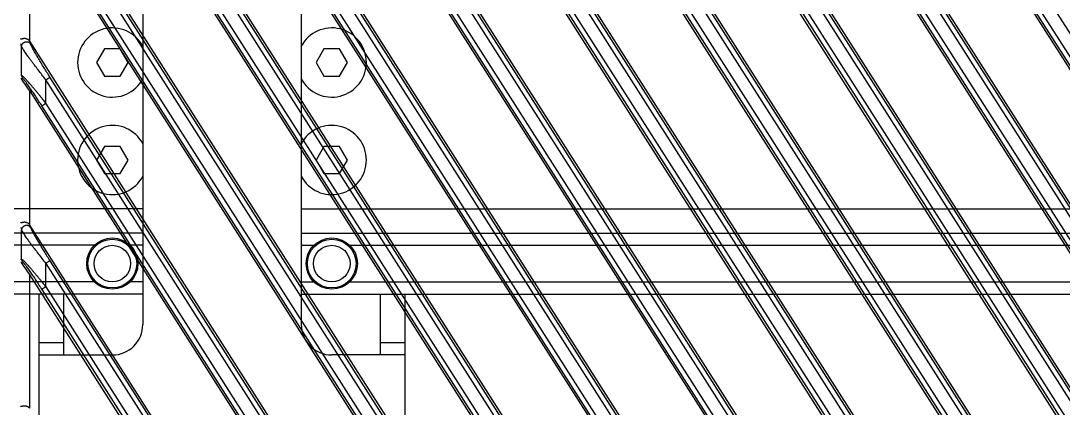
# Model space of a CAD drawing. Header units: millimetres. Extents: x 562 to 17351, y 2396 to 6995.
# Drawn here: x 12738.8 to 12824.3, y 3925.4 to 3957.1 of the extents above; entities that cross this region are included whole.
import ezdxf

# ---------------------------------------------------------------- set-up
doc = ezdxf.new("R2010")
doc.units = ezdxf.units.MM
doc.layers.add('02___PRT_ALL_AXES', color=7, linetype='Continuous')

# ---------------------------------------------------------------- blocks, each defined once
blk = doc.blocks.new('DTGCNV')
at = {"color": 7, "linetype": 'Continuous'}
for p, q in [((12857.049, 4674.749), (12722.979, 4885.195)), ((12721.453, 4884.587), (12853.361, 4677.532)), ((12855.492, 4674.535), (12722.643, 4883.065)), ((12855.828, 4674.749), (12722.979, 4883.279)), ((12846.285, 4677.658), (12721.701, 4873.216)), ((12845.035, 4679.272), (12723.315, 4870.334)), ((12721.453, 4869.511), (12843.757, 4677.532)), ((12844.699, 4679.058), (12722.979, 4870.12)), ((12722.643, 4867.99), (12843.142, 4678.844)), ((12722.979, 4868.204), (12843.478, 4679.058)), ((12717.918, 4859.984), (12834.153, 4677.532)), ((12836.681, 4677.658), (12720.438, 4860.122)), ((12719.178, 4858.354), (12833.538, 4678.844)), ((12719.514, 4858.568), (12833.874, 4679.058)), ((12835.095, 4679.058), (12720.735, 4858.568)), ((12835.431, 4679.272), (12721.071, 4858.782)), ((12827.077, 4677.658), (12717.353, 4849.89)), ((12825.491, 4679.058), (12718.67, 4846.734)), ((12825.827, 4679.272), (12719.006, 4846.948)), ((12717.318, 4845.85), (12824.549, 4677.532)), ((12718.334, 4844.604), (12823.934, 4678.844)), ((12718.67, 4844.818), (12824.27, 4679.058)), ((12817.473, 4677.658), (12717.353, 4834.815)), ((12816.223, 4679.272), (12719.006, 4831.873)), ((12815.887, 4679.058), (12718.67, 4831.658)), ((12717.318, 4830.774), (12814.945, 4677.532)), ((12718.334, 4829.528), (12814.33, 4678.844)), ((12718.67, 4829.742), (12814.666, 4679.058)), ((12810.583, 4673.397), (12717.353, 4819.739)), ((12809.028, 4674.749), (12718.67, 4816.583)), ((12809.364, 4674.963), (12719.006, 4816.797)), ((12717.318, 4815.699), (12807.974, 4673.397)), ((12807.807, 4674.749), (12718.67, 4814.667)), ((12807.471, 4674.535), (12718.334, 4814.453)), ((12800.979, 4673.397), (12721.701, 4797.839)), ((12799.76, 4674.963), (12723.315, 4794.957)), ((12721.453, 4794.134), (12798.37, 4673.397)), ((12799.424, 4674.749), (12722.979, 4794.743)), ((12797.867, 4674.535), (12722.643, 4792.613)), ((12798.203, 4674.749), (12722.979, 4792.827)), ((12791.375, 4673.397), (12721.701, 4782.764)), ((12789.82, 4674.749), (12722.979, 4779.668)), ((12790.156, 4674.963), (12723.315, 4779.882)), ((12721.453, 4779.059), (12788.766, 4673.397)), ((12788.263, 4674.535), (12722.643, 4777.538)), ((12788.599, 4674.749), (12722.979, 4777.752)), ((12781.771, 4673.397), (12721.701, 4767.688)), ((12717.318, 4767.122), (12717.318, 4759.485)), ((12721.029, 4764.649), (12779.162, 4673.397)), ((12780.216, 4674.749), (12722.979, 4764.592)), ((12780.552, 4674.963), (12723.315, 4764.806)), ((12778.659, 4674.535), (12722.643, 4762.462)), ((12778.995, 4674.749), (12722.979, 4762.676)), ((12716.677, 4759.021), (12716.618, 4759.224)), ((12752.356, 4704.494), (12717.353, 4759.438)), ((12717.412, 4759.235), (12717.353, 4759.438)), ((12716.677, 4756.63), (12716.677, 4759.021)), ((12716.677, 4756.63), (12716.618, 4756.612)), ((12718.67, 4756.282), (12719.006, 4756.496)), ((12752.384, 4704.102), (12719.006, 4756.496)), ((12716.631, 4756.384), (12716.74, 4756.415)), ((12718.67, 4754.365), (12718.67, 4756.282)), ((12752.048, 4703.888), (12718.67, 4756.282)), ((12717.318, 4755.397), (12717.318, 4744.409)), ((12717.318, 4755.397), (12749.379, 4705.071)), ((12718.334, 4754.151), (12718.67, 4754.365)), ((12749.758, 4704.825), (12718.334, 4754.151)), ((12750.094, 4705.039), (12718.67, 4754.365)), ((12716.618, 4744.148), (12716.677, 4743.946)), ((12716.677, 4741.554), (12716.677, 4743.946)), ((12744.66, 4701.5), (12717.353, 4744.362)), ((12717.353, 4744.362), (12717.412, 4744.16)), ((12716.618, 4741.537), (12716.677, 4741.554)), ((12716.631, 4741.308), (12716.74, 4741.34)), ((12719.006, 4741.42), (12718.67, 4741.206)), ((12718.67, 4739.29), (12718.67, 4741.206)), ((12718.67, 4741.206), (12744.43, 4700.77)), ((12719.006, 4741.42), (12744.767, 4700.984)), ((12717.318, 4740.322), (12717.318, 4729.334)), ((12759.954, 4673.397), (12717.318, 4740.322)), ((12718.67, 4739.29), (12718.334, 4739.076)), ((12718.334, 4739.076), (12759.451, 4674.535)), ((12718.67, 4739.29), (12759.787, 4674.749))]:
    blk.add_line(p, q, dxfattribs=at)
for centre, start, end in [((12717.079, 4756.63), 180.1282, 212.3718), ((12717.079, 4741.555), 180.12821, 212.37179)]:
    blk.add_arc(centre, 0.402, start, end, dxfattribs=at)
for centre, major_axis, ratio, start_param, end_param in [((12717.02, 4759.213), (-0.117, 0.402), 0.954439, -1.274405, -1.134443), ((12717.318, 4755.283), (-0.698, 1.104), 0.046753, -1.496981, -0.118001), ((12717.02, 4744.138), (-0.117, 0.402), 0.954439, -1.274405, -1.134443), ((12717.318, 4740.208), (-0.698, 1.104), 0.046753, -1.496981, -0.118001)]:
    blk.add_ellipse(centre, major_axis=major_axis, ratio=ratio, start_param=start_param, end_param=end_param, dxfattribs=at)
for points, knots in [([(12717.318, 4759.485), (12717.303, 4759.503), (12717.269, 4759.537), (12717.21, 4759.58), (12717.147, 4759.613), (12717.082, 4759.637), (12717.017, 4759.652), (12716.954, 4759.66), (12716.895, 4759.661), (12716.84, 4759.656), (12716.797, 4759.649), (12716.766, 4759.642), (12716.739, 4759.636), (12716.714, 4759.628), (12716.69, 4759.621), (12716.676, 4759.617), (12716.662, 4759.613), (12716.651, 4759.612), (12716.64, 4759.612), (12716.632, 4759.615), (12716.625, 4759.621), (12716.621, 4759.63), (12716.619, 4759.641), (12716.618, 4759.649), (12716.618, 4759.654)], [0, 0, 0, 0, 0.092092, 0.18383, 0.274482, 0.363041, 0.448376, 0.529457, 0.605459, 0.675766, 0.739913, 0.769539, 0.797439, 0.847676, 0.869774, 0.889641, 0.907107, 0.922074, 0.934647, 0.945489, 0.956057, 0.968087, 0.982675, 1, 1, 1, 1]), ([(12716.677, 4759.021), (12716.678, 4759.042), (12716.682, 4759.083), (12716.699, 4759.142), (12716.725, 4759.198), (12716.76, 4759.25), (12716.803, 4759.297), (12716.853, 4759.336), (12716.909, 4759.367), (12716.968, 4759.389), (12717.031, 4759.403), (12717.095, 4759.406), (12717.158, 4759.4), (12717.219, 4759.384), (12717.276, 4759.359), (12717.329, 4759.326), (12717.375, 4759.284), (12717.4, 4759.252), (12717.412, 4759.235)], [0, 0, 0, 0, 0.061113, 0.122614, 0.184534, 0.246921, 0.309743, 0.372936, 0.436398, 0.5, 0.563602, 0.627064, 0.690257, 0.753079, 0.815466, 0.877386, 0.938887, 1, 1, 1, 1]), ([(12719.006, 4756.496), (12718.923, 4756.625), (12718.76, 4756.883), (12718.519, 4757.271), (12718.323, 4757.592), (12718.17, 4757.846), (12718.059, 4758.033), (12717.951, 4758.216), (12717.847, 4758.395), (12717.748, 4758.568), (12717.657, 4758.733), (12717.586, 4758.864), (12717.535, 4758.963), (12717.501, 4759.03), (12717.471, 4759.092), (12717.446, 4759.147), (12717.428, 4759.188), (12717.418, 4759.217), (12717.414, 4759.229), (12717.412, 4759.235)], [0, 0, 0, 0, 0.145071, 0.289149, 0.431131, 0.500908, 0.569567, 0.636803, 0.702211, 0.76523, 0.825074, 0.880596, 0.906233, 0.930094, 0.951832, 0.971044, 0.987264, 0.994099, 1, 1, 1, 1]), ([(12718.67, 4756.282), (12718.563, 4756.415), (12718.353, 4756.682), (12718.043, 4757.081), (12717.791, 4757.411), (12717.595, 4757.671), (12717.455, 4757.861), (12717.319, 4758.045), (12717.19, 4758.224), (12717.069, 4758.395), (12716.959, 4758.555), (12716.875, 4758.68), (12716.815, 4758.773), (12716.776, 4758.835), (12716.743, 4758.892), (12716.715, 4758.941), (12716.696, 4758.979), (12716.684, 4759.004), (12716.679, 4759.016), (12716.677, 4759.021)], [0, 0, 0, 0, 0.151037, 0.300586, 0.447016, 0.518439, 0.588237, 0.655992, 0.721178, 0.783101, 0.840848, 0.893205, 0.916879, 0.938573, 0.958018, 0.974928, 0.989013, 0.994909, 1, 1, 1, 1]), ([(12718.67, 4754.365), (12718.57, 4754.491), (12718.419, 4754.678), (12718.218, 4754.926), (12718.068, 4755.11), (12717.918, 4755.29), (12717.77, 4755.468), (12717.624, 4755.64), (12717.481, 4755.807), (12717.342, 4755.967), (12717.209, 4756.118), (12717.102, 4756.236), (12717.021, 4756.323), (12716.964, 4756.383), (12716.911, 4756.438), (12716.862, 4756.487), (12716.817, 4756.53), (12716.777, 4756.566), (12716.747, 4756.591), (12716.727, 4756.607), (12716.713, 4756.616), (12716.702, 4756.623), (12716.692, 4756.627), (12716.684, 4756.63), (12716.679, 4756.63), (12716.677, 4756.63)], [0, 0, 0, 0, 0.159125, 0.238223, 0.316727, 0.394381, 0.470878, 0.545834, 0.61877, 0.689065, 0.755896, 0.818173, 0.847169, 0.874456, 0.899785, 0.922889, 0.943475, 0.96125, 0.975933, 0.982041, 0.987297, 0.991693, 0.995234, 0.997964, 1, 1, 1, 1]), ([(12716.618, 4756.382), (12716.618, 4756.383), (12716.618, 4756.385), (12716.619, 4756.386), (12716.62, 4756.388), (12716.622, 4756.388), (12716.624, 4756.388), (12716.626, 4756.387), (12716.628, 4756.386), (12716.63, 4756.385), (12716.631, 4756.384)], [0, 0, 0, 0, 0.134296, 0.239838, 0.325336, 0.408088, 0.50825, 0.637794, 0.80127, 1, 1, 1, 1]), ([(12718.334, 4754.151), (12718.257, 4754.271), (12718.143, 4754.449), (12717.989, 4754.686), (12717.874, 4754.862), (12717.759, 4755.037), (12717.644, 4755.209), (12717.53, 4755.378), (12717.418, 4755.543), (12717.307, 4755.702), (12717.199, 4755.855), (12717.112, 4755.977), (12717.044, 4756.07), (12716.996, 4756.134), (12716.95, 4756.194), (12716.907, 4756.248), (12716.867, 4756.297), (12716.836, 4756.333), (12716.814, 4756.358), (12716.799, 4756.374), (12716.785, 4756.387), (12716.773, 4756.398), (12716.762, 4756.407), (12716.754, 4756.412), (12716.749, 4756.414), (12716.745, 4756.416), (12716.741, 4756.416), (12716.74, 4756.415)], [0, 0, 0, 0, 0.153079, 0.229318, 0.305164, 0.380451, 0.454965, 0.528436, 0.600519, 0.670738, 0.738434, 0.802663, 0.833068, 0.862042, 0.889307, 0.914531, 0.937321, 0.957232, 0.96596, 0.973791, 0.980669, 0.986547, 0.991394, 0.995199, 0.996723, 0.998012, 1, 1, 1, 1]), ([(12717.318, 4744.409), (12717.303, 4744.428), (12717.269, 4744.462), (12717.21, 4744.504), (12717.147, 4744.538), (12717.082, 4744.562), (12717.017, 4744.577), (12716.954, 4744.584), (12716.895, 4744.585), (12716.84, 4744.581), (12716.797, 4744.574), (12716.766, 4744.567), (12716.739, 4744.56), (12716.714, 4744.553), (12716.69, 4744.546), (12716.676, 4744.541), (12716.662, 4744.538), (12716.651, 4744.536), (12716.64, 4744.536), (12716.632, 4744.539), (12716.625, 4744.545), (12716.621, 4744.554), (12716.619, 4744.566), (12716.618, 4744.574), (12716.618, 4744.578)], [0, 0, 0, 0, 0.092092, 0.18383, 0.274482, 0.363041, 0.448376, 0.529457, 0.605459, 0.675766, 0.739913, 0.769539, 0.797439, 0.847676, 0.869774, 0.889641, 0.907107, 0.922074, 0.934647, 0.945489, 0.956057, 0.968087, 0.982675, 1, 1, 1, 1]), ([(12717.412, 4744.16), (12717.4, 4744.177), (12717.375, 4744.209), (12717.329, 4744.25), (12717.276, 4744.284), (12717.219, 4744.309), (12717.158, 4744.324), (12717.095, 4744.331), (12717.031, 4744.327), (12716.968, 4744.314), (12716.909, 4744.292), (12716.853, 4744.26), (12716.803, 4744.221), (12716.76, 4744.175), (12716.725, 4744.123), (12716.699, 4744.067), (12716.682, 4744.007), (12716.678, 4743.966), (12716.677, 4743.946)], [0, 0, 0, 0, 0.061114, 0.122614, 0.184534, 0.246921, 0.309743, 0.372937, 0.436398, 0.5, 0.563602, 0.627063, 0.690257, 0.753079, 0.815466, 0.877386, 0.938886, 1, 1, 1, 1]), ([(12716.677, 4743.946), (12716.679, 4743.94), (12716.684, 4743.929), (12716.696, 4743.903), (12716.715, 4743.866), (12716.743, 4743.816), (12716.776, 4743.76), (12716.815, 4743.698), (12716.875, 4743.605), (12716.959, 4743.479), (12717.069, 4743.319), (12717.19, 4743.149), (12717.319, 4742.97), (12717.455, 4742.785), (12717.595, 4742.596), (12717.791, 4742.336), (12718.043, 4742.005), (12718.353, 4741.606), (12718.563, 4741.34), (12718.67, 4741.206)], [0, 0, 0, 0, 0.00509, 0.010986, 0.025069, 0.041978, 0.061422, 0.083117, 0.106791, 0.15915, 0.216898, 0.278823, 0.34401, 0.411766, 0.481566, 0.552988, 0.699417, 0.848964, 1, 1, 1, 1]), ([(12717.412, 4744.16), (12717.414, 4744.154), (12717.418, 4744.141), (12717.428, 4744.112), (12717.446, 4744.071), (12717.471, 4744.016), (12717.501, 4743.955), (12717.535, 4743.887), (12717.586, 4743.789), (12717.657, 4743.658), (12717.748, 4743.493), (12717.847, 4743.32), (12717.951, 4743.141), (12718.059, 4742.957), (12718.17, 4742.77), (12718.323, 4742.516), (12718.519, 4742.195), (12718.76, 4741.808), (12718.923, 4741.55), (12719.006, 4741.42)], [0, 0, 0, 0, 0.005901, 0.012735, 0.028952, 0.048163, 0.069902, 0.093761, 0.1194, 0.174923, 0.234768, 0.297789, 0.363198, 0.430435, 0.499095, 0.568871, 0.710853, 0.85493, 1, 1, 1, 1]), ([(12716.618, 4741.307), (12716.618, 4741.308), (12716.618, 4741.309), (12716.619, 4741.311), (12716.62, 4741.312), (12716.622, 4741.313), (12716.624, 4741.313), (12716.626, 4741.312), (12716.628, 4741.31), (12716.63, 4741.309), (12716.631, 4741.308)], [0, 0, 0, 0, 0.134296, 0.239838, 0.325336, 0.408088, 0.50825, 0.637794, 0.80127, 1, 1, 1, 1]), ([(12716.677, 4741.554), (12716.679, 4741.555), (12716.684, 4741.554), (12716.692, 4741.552), (12716.702, 4741.547), (12716.713, 4741.541), (12716.727, 4741.532), (12716.747, 4741.516), (12716.777, 4741.491), (12716.817, 4741.455), (12716.862, 4741.412), (12716.911, 4741.363), (12716.964, 4741.308), (12717.021, 4741.248), (12717.102, 4741.161), (12717.209, 4741.042), (12717.342, 4740.892), (12717.481, 4740.732), (12717.624, 4740.565), (12717.77, 4740.392), (12717.918, 4740.215), (12718.068, 4740.034), (12718.218, 4739.851), (12718.419, 4739.603), (12718.57, 4739.416), (12718.67, 4739.29)], [0, 0, 0, 0, 0.002036, 0.004765, 0.008306, 0.012701, 0.017956, 0.024063, 0.038745, 0.05652, 0.077106, 0.100208, 0.125538, 0.152825, 0.181822, 0.244102, 0.310933, 0.381227, 0.454167, 0.529124, 0.605619, 0.683271, 0.76177, 0.840872, 1, 1, 1, 1]), ([(12716.74, 4741.34), (12716.741, 4741.341), (12716.745, 4741.34), (12716.749, 4741.339), (12716.754, 4741.336), (12716.762, 4741.331), (12716.773, 4741.323), (12716.785, 4741.312), (12716.799, 4741.299), (12716.814, 4741.283), (12716.836, 4741.258), (12716.867, 4741.222), (12716.907, 4741.173), (12716.95, 4741.118), (12716.996, 4741.058), (12717.044, 4740.994), (12717.112, 4740.902), (12717.199, 4740.78), (12717.307, 4740.627), (12717.418, 4740.467), (12717.53, 4740.302), (12717.644, 4740.133), (12717.759, 4739.961), (12717.874, 4739.787), (12717.989, 4739.611), (12718.143, 4739.374), (12718.257, 4739.195), (12718.334, 4739.076)], [0, 0, 0, 0, 0.001988, 0.003277, 0.004801, 0.008605, 0.013451, 0.019328, 0.026206, 0.034036, 0.042764, 0.062675, 0.085465, 0.110691, 0.137955, 0.166932, 0.197336, 0.261568, 0.329268, 0.399486, 0.471568, 0.545042, 0.619552, 0.694837, 0.77068, 0.84692, 1, 1, 1, 1]), ([(12717.318, 4729.334), (12717.303, 4729.352), (12717.269, 4729.387), (12717.21, 4729.429), (12717.147, 4729.462), (12717.082, 4729.486), (12717.017, 4729.502), (12716.954, 4729.509), (12716.895, 4729.51), (12716.84, 4729.506), (12716.797, 4729.499), (12716.766, 4729.492), (12716.739, 4729.485), (12716.714, 4729.477), (12716.69, 4729.47), (12716.676, 4729.466), (12716.662, 4729.463), (12716.651, 4729.461), (12716.64, 4729.461), (12716.632, 4729.464), (12716.625, 4729.47), (12716.621, 4729.479), (12716.619, 4729.49), (12716.618, 4729.499), (12716.618, 4729.503)], [0, 0, 0, 0, 0.092092, 0.18383, 0.274482, 0.363041, 0.448376, 0.529457, 0.605459, 0.675766, 0.739913, 0.769539, 0.797439, 0.847676, 0.869774, 0.889641, 0.907107, 0.922074, 0.934647, 0.945489, 0.956057, 0.968087, 0.982675, 1, 1, 1, 1])]:
    blk.add_open_spline(points, degree=3, knots=knots, dxfattribs=at)
blk = doc.blocks.new('*U61')
blk.add_blockref('DTGCNV', (-13016.618, -4845.197))
blk = doc.blocks.new('*U62')
at = {"color": 0, "linetype": 'ByBlock', "lineweight": -2, "transparency": 16777216}
blk.add_blockref('*U61', (600, 0), dxfattribs=at)
blk = doc.blocks.new('dfx')
at = {"color": 114, "linetype": 'Continuous', "lineweight": -3, "true_color": 0x139b48}
for p, q in [((13134.482, 8286.227), (13134.482, 8251.227)), ((13147.482, 8286.227), (13147.482, 8251.227)), ((13131.337, 8273.844), (13130.692, 8272.727)), ((13132.627, 8273.844), (13131.337, 8273.844)), ((13133.272, 8272.727), (13132.627, 8273.844)), ((13149.337, 8273.844), (13148.692, 8272.727)), ((13150.627, 8273.844), (13149.337, 8273.844)), ((13151.272, 8272.727), (13150.627, 8273.844)), ((13130.692, 8272.727), (13131.337, 8271.61)), ((13132.627, 8271.61), (13133.272, 8272.727)), ((13148.692, 8272.727), (13149.337, 8271.61)), ((13150.627, 8271.61), (13151.272, 8272.727)), ((13131.337, 8271.61), (13132.627, 8271.61)), ((13149.337, 8271.61), (13150.627, 8271.61)), ((13131.337, 8265.844), (13130.692, 8264.727)), ((13132.627, 8265.844), (13131.337, 8265.844)), ((13133.272, 8264.727), (13132.627, 8265.844)), ((13149.337, 8265.844), (13148.692, 8264.727)), ((13150.627, 8265.844), (13149.337, 8265.844)), ((13151.272, 8264.727), (13150.627, 8265.844)), ((13130.692, 8264.727), (13131.337, 8263.61)), ((13132.627, 8263.61), (13133.272, 8264.727)), ((13148.692, 8264.727), (13149.337, 8263.61)), ((13150.627, 8263.61), (13151.272, 8264.727)), ((13131.337, 8263.61), (13132.627, 8263.61)), ((13149.337, 8263.61), (13150.627, 8263.61)), ((13134.482, 8260.727), (13110.982, 8260.727)), ((13147.482, 8260.727), (13701.482, 8260.727)), ((13134.482, 8258.727), (13111.482, 8258.727)), ((13147.482, 8258.727), (13701.482, 8258.727)), ((13134.482, 8257.727), (13133.451, 8257.727)), ((13147.482, 8257.727), (13148.512, 8257.727)), ((13134.482, 8254.727), (13133.451, 8254.727)), ((13147.482, 8254.727), (13148.512, 8254.727)), ((13134.482, 8253.727), (13111.482, 8253.727)), ((13125.982, 8188.727), (13125.982, 8253.727)), ((13127.982, 8253.727), (13127.982, 8248.727)), ((13147.482, 8253.727), (13701.482, 8253.727)), ((13153.982, 8248.727), (13153.982, 8253.727)), ((13155.982, 8253.727), (13155.982, 8188.727)), ((13127.982, 8249.727), (13125.982, 8249.727)), ((13155.982, 8249.727), (13153.982, 8249.727)), ((13125.982, 8248.727), (13131.982, 8248.727)), ((13155.982, 8248.727), (13149.982, 8248.727))]:
    blk.add_line(p, q, dxfattribs=at)
for centre, radius in [((13131.982, 8256.227), 2), ((13149.982, 8256.227), 2), ((13131.982, 8256.227), 1.5), ((13149.982, 8256.227), 1.5)]:
    blk.add_circle(centre, radius, dxfattribs=at)
for centre, start, end in [((13131.982, 8251.227), 270, 0), ((13149.982, 8251.227), 180, 270)]:
    blk.add_arc(centre, 2.5, start, end, dxfattribs=at)
at = {"layer": '02___PRT_ALL_AXES', "color": 114, "linetype": 'Continuous', "lineweight": -3, "true_color": 0x139b48}
for p, q in [((13130.512, 8257.727), (13118.451, 8257.727)), ((13151.451, 8257.727), (13697.512, 8257.727)), ((13130.512, 8254.727), (13118.451, 8254.727)), ((13151.451, 8254.727), (13697.512, 8254.727))]:
    blk.add_line(p, q, dxfattribs=at)
for centre in [(13131.982, 8256.227), (13149.982, 8256.227)]:
    blk.add_circle(centre, 2.1, dxfattribs=at)
for centre, start, end in [((13131.982, 8272.727), 28.08421, 331.91579), ((13149.982, 8272.727), 208.08421, 151.91579), ((13131.982, 8264.727), 28.08421, 331.91579), ((13149.982, 8264.727), 208.08421, 151.91579)]:
    blk.add_arc(centre, 2.84, start, end, dxfattribs=at)
blk = doc.blocks.new('*U142')
blk.add_blockref('dfx', (-13416.982, -8530.477))
blk = doc.blocks.new('*U143')
at = {"color": 0, "linetype": 'ByBlock', "lineweight": -2, "transparency": 16777216}
blk.add_blockref('*U142', (600, 0), dxfattribs=at)

msp = doc.modelspace()

# ---------------------------------------------------------------- block references
for name, p in [('*U62', (12438.816, 4041.217)), ('*U143', (12431.316, 4211.467))]:
    msp.add_blockref(name, p)

doc.saveas('drawing.dxf')
